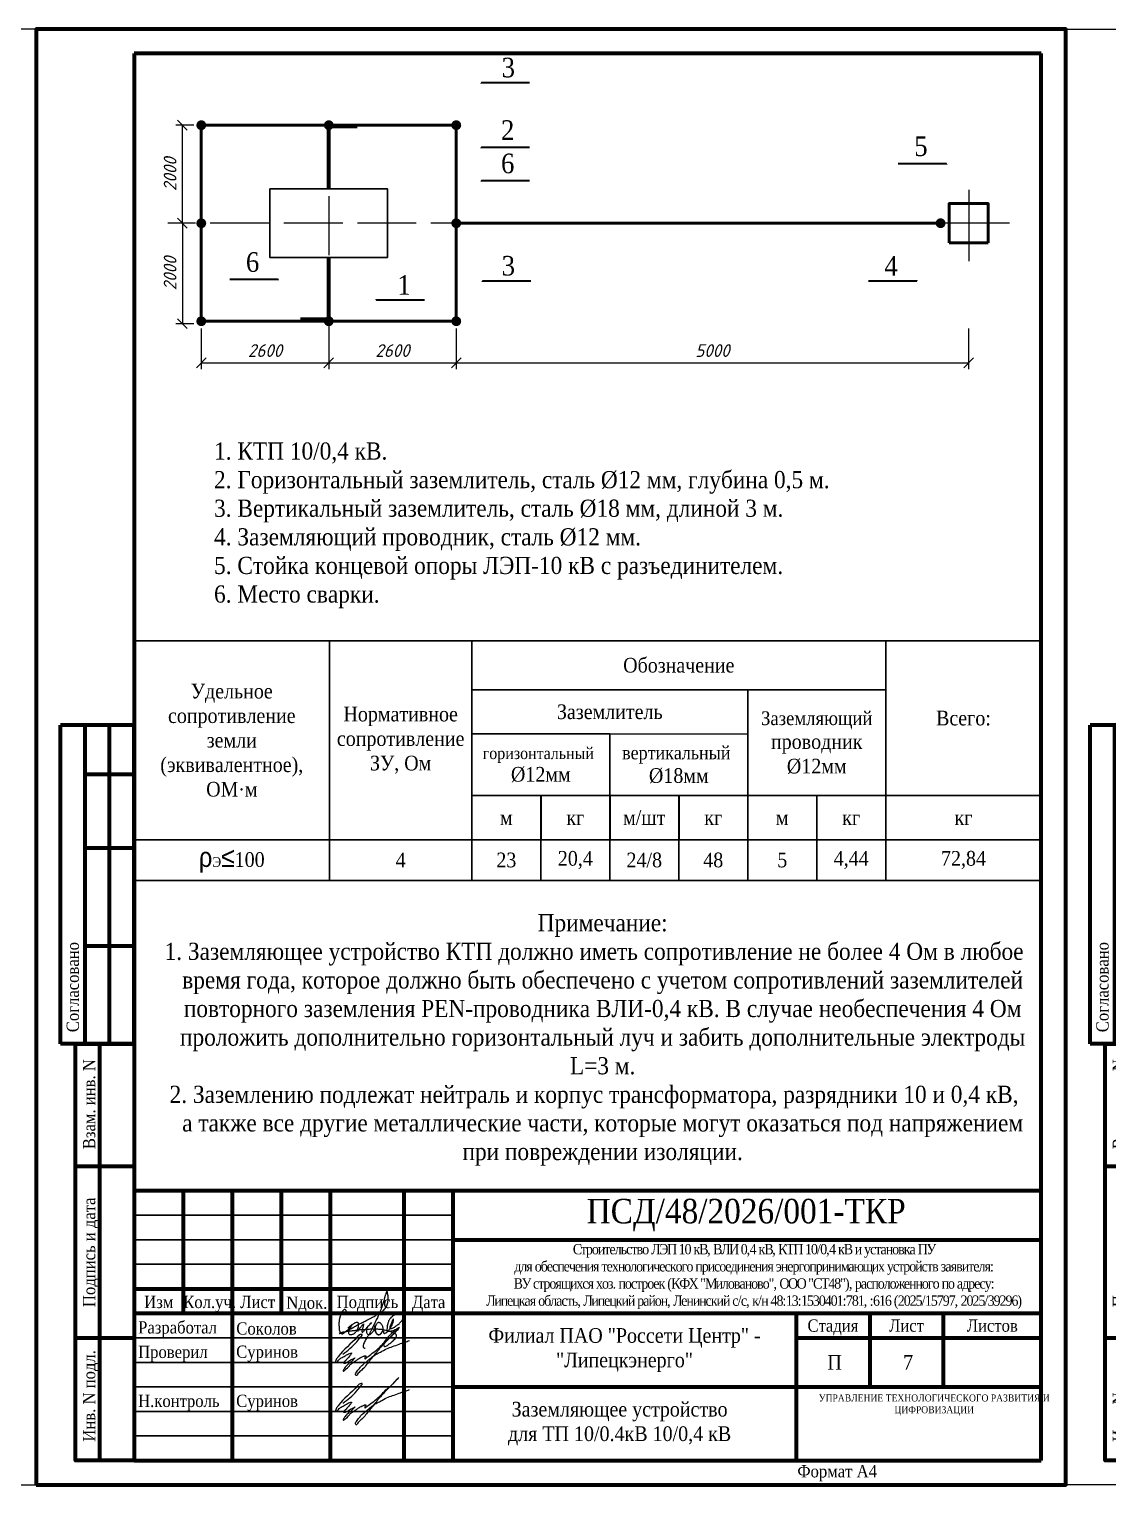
# Model space of a CAD drawing. Header units: millimetres. Extents: x 2157 to 10678, y 3616 to 3913.
# Drawn here: x 7106.5 to 7326.5, y 3616.3 to 3913.3 of the extents above; entities that cross this region are included whole.
import ezdxf
from ezdxf.enums import TextEntityAlignment as Align

# ---------------------------------------------------------------- set-up
doc = ezdxf.new("R2010")
doc.units = ezdxf.units.MM
doc.linetypes.add('ACAD_ISO02W100', pattern=[15, 12, -3])
doc.linetypes.add('BORDER2', pattern=[0.875, 0.25, -0.125, 0.25, -0.125, 0, -0.125])
doc.layers.add('П', color=7, linetype='Continuous')
doc.layers.add('Чертеж', color=7, linetype='Continuous')
doc.styles.add('ESKD1', font='', dxfattribs={"width": 1.2, "oblique": 15})
doc.styles.add('Simplex8', font='times.ttf', dxfattribs={"height": 3.5})
doc.styles.add('ГОСТ А накл', font='times.ttf', dxfattribs={"width": 0.9})
doc.styles.add('стиль1', font='times.ttf', dxfattribs={"width": 0.9})
doc.styles.add('стиль2', font='times.ttf', dxfattribs={"width": 0.9, "height": 2.5})
doc.styles.get('ESKD1').set_extended_font_data('GOST type A')
doc.dimstyles.new('GENPLAN', dxfattribs={"dimtxt": 2.6, "dimasz": 4, "dimexe": 1.3, "dimexo": 1.5, "dimgap": 1.2, "dimtad": 1, "dimzin": 0, "dimtxsty": 'ESKD1', "dimtsz": 1, "dimcen": -2, "dimadec": 0, "dimazin": 0, "dimtfac": 0.75, "dimtix": 1, "dimtmove": 0, "dimatfit": 3, "dimfxl": 1, "dimtvp": 1.2, "dimarcsym": 0})

# ---------------------------------------------------------------- blocks, each defined once
blk = doc.blocks.new('Штамп б')
at = {"lineweight": 70}
for points in [[(20, 0), (8, 0), (8, 85), (20, 85)], [(13, 0), (13, 85)], [(8, 60), (20, 60)], [(8, 25), (20, 25)]]:
    blk.add_lwpolyline(points, dxfattribs=at)
at = {"lineweight": 25, "style": 'Simplex8', "width": 0.9}
for s, p in [('Взам. инв. N', (12.06, 63.49)), ('Подпись и дата', (12.06, 31.28)), ('Инв. N подл.', (12.06, 3.82))]:
    blk.add_text(s, height=2.5, rotation=90, dxfattribs=at).set_placement(p)
blk = doc.blocks.new('A$C5B0935FB')
at = {"lineweight": 70}
for p, q in [((20, 65), (5, 65)), ((5, 0), (5, 65)), ((10, 55), (10, 65)), ((15, 0), (15, 65)), ((20, 0), (20, 65)), ((10, 40), (10, 55)), ((10, 55), (20, 55)), ((10, 20), (10, 40)), ((10, 40), (20, 40)), ((10, 0), (10, 20)), ((10, 20), (20, 20)), ((10, 0), (5, 0)), ((15, 0), (10, 0)), ((20, 0), (15, 0)), ((15, 0), (15, 0))]:
    blk.add_line(p, q, dxfattribs=at)
at = {"lineweight": 25, "style": 'стиль1', "width": 0.9}
blk.add_text('Согласовано', height=2.5, rotation=90, dxfattribs=at).set_placement((8.72, 2.35))
blk = doc.blocks.new('A$C7F1F469D')
at = {"color": 5, "lineweight": 25}
blk.add_spline([(-0.1, 1.78), (1.34, 2.93), (2.75, 4.33), (3.55, 5.31), (3.81, 5.64), (3.86, 5.8), (3.66, 5.81), (3.25, 5.7), (2.89, 5.36), (-1.09, 1.26), (-1.29, 0.98), (-1.47, 0.67), (-1.59, 0.28), (-1.54, 0.16), (-0.98, 0.55), (-0.42, 1.01), (0.34, 1.44), (1.08, 1.86), (1.69, 1.97), (1.62, 1.83), (1.26, 1.37), (0.56, 0.61), (0.16, 0.22), (0, 0), (0.24, -0.04), (0.82, 0.16), (1.44, 0.58), (2.18, 0.95), (2.33, 1.04), (1.93, 0.58), (1.28, 0.02), (0.64, -0.58), (0.1, -1.31), (-0.06, -1.68), (0.13, -1.59), (0.39, -1.41), (1.23, -0.56), (1.62, -0.16), (2.27, 0.27), (2.82, 0.65), (3.41, 1.04), (3.83, 1.25), (4.1, 1.35), (4.33, 1.44), (4.56, 1.45), (4.6, 1.35), (4.48, 1.19), (4.35, 0.92), (4.39, 0.82), (4.59, 0.91), (5.09, 1.34), (6.19, 2.18), (7.41, 3.21), (8.36, 4.22), (9.62, 5.31), (10.99, 6.68), (11.27, 6.98), (9.83, 5.51), (8.6, 4.26), (7.7, 3.28), (7.2, 2.7), (6.74, 2.12), (6.16, 1.41), (5.49, 0.62), (4.74, -0.34), (3.92, -1.29), (3.19, -1.94), (2.91, -2.31), (2.67, -2.58), (2.52, -2.55), (2.49, -2.26), (2.69, -1.9), (3.27, -1.11), (3.8, -0.52), (4.48, 0.07), (5.33, 0.79), (5.97, 1.29), (6.7, 1.77), (7.56, 2.21), (8.83, 2.91), (10.02, 3.35), (11.36, 3.83), (12.55, 4.24), (13.47, 4.57)], degree=3, dxfattribs=at)
blk = doc.blocks.new('Штамп фамилии')
at = {"color": 5}
for points in [[(43.73, -2.14), (43.83, -1.98), (43.93, -1.82), (44.04, -1.65), (44.11, -1.55), (44.23, -1.38), (44.32, -1.29), (44.41, -1.19), (44.52, -1.03), (44.65, -0.88), (44.74, -0.73), (44.83, -0.66), (44.93, -0.57), (44.93, -0.53), (44.92, -0.75), (44.86, -0.97), (44.83, -1.07), (44.81, -1.22), (44.75, -1.37), (44.72, -1.49), (44.69, -1.6), (44.66, -1.72), (44.63, -1.84), (44.61, -1.96), (44.61, -2.1), (44.64, -2.21), (44.67, -2.3), (44.77, -2.23), (44.87, -2.13), (44.95, -2.04), (45.04, -1.97), (45.13, -1.84), (45.25, -1.75), (45.32, -1.64), (45.4, -1.54), (45.51, -1.43), (45.63, -1.29), (45.73, -1.16), (45.83, -1.06), (45.94, -0.96), (46.05, -0.86), (46.13, -0.75), (46.2, -0.67), (46.28, -0.54), (46.36, -0.41), (46.45, -0.32), (46.54, -0.26), (46.33, -0.52), (46.17, -0.74), (46, -0.92), (45.89, -1.03), (45.74, -1.16), (45.61, -1.34), (45.55, -1.5), (45.52, -1.66), (45.51, -1.81), (45.5, -1.93), (45.5, -2.12), (45.55, -2.29), (45.59, -2.43), (45.65, -2.53), (45.74, -2.63), (45.87, -2.7), (46.05, -2.74), (46.16, -2.73), (46.26, -2.7), (46.4, -2.59), (46.51, -2.5), (46.61, -2.41), (46.74, -2.28), (46.84, -2.17), (46.91, -2.07), (47.05, -1.95), (47.16, -1.81), (47.24, -1.61), (47.28, -1.44), (47.26, -1.27), (47.26, -1.17), (47.25, -0.99), (47.25, -0.89), (47.28, -1.05), (47.28, -1.25), (47.27, -1.42), (47.27, -1.63), (47.28, -1.76), (47.3, -1.91), (47.32, -2.03), (47.34, -2.14), (47.38, -2.26), (47.43, -2.39), (47.49, -2.46), (47.55, -2.56), (47.63, -2.62), (47.79, -2.73), (47.93, -2.77), (48.05, -2.78), (48.16, -2.76), (48.29, -2.72), (48.43, -2.59), (48.56, -2.49), (48.67, -2.32), (48.74, -2.18), (48.82, -2.05), (48.89, -1.91), (48.93, -1.71), (48.93, -1.5), (48.92, -1.36), (48.89, -1.23), (48.84, -1.12), (48.77, -0.98), (48.7, -0.83), (48.62, -0.66), (48.52, -0.54), (48.43, -0.46), (48.31, -0.37), (48.2, -0.33), (48.1, -0.3), (48.01, -0.29), (47.91, -0.3), (47.82, -0.34), (47.69, -0.44), (47.61, -0.52), (47.55, -0.62), (47.5, -0.7), (47.43, -0.84), (47.4, -0.92), (47.38, -1.05), (47.32, -1.19), (47.28, -1.36), (47.3, -1.71), (47.35, -2.01), (47.38, -2.24), (47.56, -2.51), (47.76, -2.64), (47.95, -2.71), (48.21, -2.71), (48.39, -2.59), (48.56, -2.41), (48.76, -2.15), (48.94, -2.02), (49, -1.97), (48.99, -2.14), (48.99, -2.3), (49.03, -2.41), (49.1, -2.51), (49.19, -2.51), (49.33, -2.47), (49.46, -2.38), (49.69, -2.22), (49.82, -2.09), (50.06, -1.91), (50.18, -1.73), (50.36, -1.48), (50.47, -1.3), (50.56, -1.12), (50.59, -1.06), (50.65, -0.98), (50.74, -0.81), (50.79, -0.66), (50.84, -0.53), (50.88, -0.41), (50.96, -0.25), (51, -0.09), (51.03, 0.06), (51.04, 0.16), (51.03, 0.28), (51.03, 0.37), (50.99, 0.41), (50.95, 0.4), (50.92, 0.34), (50.87, 0.24), (50.82, 0.13), (50.78, 0.03), (50.73, -0.06), (50.71, -0.14), (50.67, -0.22), (50.62, -0.34), (50.58, -0.46), (50.55, -0.57), (50.51, -0.66), (50.46, -0.74), (50.42, -0.83), (50.38, -0.95), (50.31, -1.07), (50.27, -1.17), (50.26, -1.28), (50.26, -1.41), (50.29, -1.48), (50.33, -1.51), (50.38, -1.52), (50.51, -1.54), (50.64, -1.52), (50.81, -1.47), (50.95, -1.4), (51.11, -1.3), (51.29, -1.22), (51.39, -1.11), (51.52, -1.04), (51.61, -0.95), (51.72, -0.88), (51.85, -0.74), (52, -0.66), (52.17, -0.54), (52.29, -0.43), (52.42, -0.29), (52.55, -0.12), (52.81, 0.14), (52.96, 0.34), (53.06, 0.44), (53.23, 0.71), (53.35, 0.85), (53.46, 1.1), (53.53, 1.37), (53.56, 1.53), (53.55, 1.64), (53.48, 1.68), (53.37, 1.71), (53.22, 1.74), (53.08, 1.75), (52.93, 1.76), (52.74, 1.75), (52.59, 1.72), (52.41, 1.69), (52.3, 1.66), (52.19, 1.62), (52.05, 1.58), (51.87, 1.53), (51.73, 1.47), (51.6, 1.42), (51.5, 1.37), (51.36, 1.3), (51.24, 1.26), (51.08, 1.18), (50.97, 1.1), (50.83, 0.98), (50.73, 0.9), (50.58, 0.79), (50.41, 0.59), (50.31, 0.47), (50.22, 0.31), (50.15, 0.2), (50.05, 0.03), (50, -0.13), (49.94, -0.25), (49.89, -0.41), (49.85, -0.58), (49.81, -0.74), (49.77, -0.98), (49.75, -1.13), (49.74, -1.3), (49.72, -1.48), (49.7, -1.63), (49.7, -1.76), (49.69, -1.89), (49.73, -1.99), (49.77, -2.03), (49.86, -2.07), (49.94, -2.07), (50.05, -2.08), (50.18, -2.08), (50.31, -2.07), (50.39, -2.04), (50.54, -2.01), (50.72, -1.96), (50.96, -1.88), (51.14, -1.83), (51.26, -1.78), (51.39, -1.74), (51.56, -1.7), (51.72, -1.63), (51.88, -1.57), (52.04, -1.49), (52.13, -1.41), (52.22, -1.28), (52.24, -1.22), (52.18, -1.27), (52.06, -1.35), (51.95, -1.42), (51.83, -1.49), (51.72, -1.55), (51.63, -1.65), (51.53, -1.75), (51.44, -1.86), (51.33, -1.92), (51.23, -2.02), (51.13, -2.11), (51.02, -2.2), (50.92, -2.26), (50.81, -2.34), (50.75, -2.44), (50.66, -2.52), (50.55, -2.61), (50.5, -2.67), (50.4, -2.78), (50.3, -2.89), (50.18, -2.99), (50.11, -3.06), (49.99, -3.17), (49.87, -3.28), (49.76, -3.38), (49.63, -3.54), (49.53, -3.65), (49.49, -3.74), (49.41, -3.86), (49.34, -3.96), (49.27, -4.04), (49.19, -4.15), (49.15, -4.22), (49.09, -4.33), (49.05, -4.44), (49.03, -4.54), (49.03, -4.64), (49.03, -4.72), (49.03, -4.81), (49.04, -4.91), (49.05, -5), (49.08, -5.05), (49.14, -5.12), (49.19, -5.15), (49.32, -5.16), (49.52, -5.09), (49.61, -5.04), (49.79, -4.95), (49.93, -4.85), (50.02, -4.79), (50.17, -4.66), (50.3, -4.55), (50.49, -4.41), (50.64, -4.29), (50.79, -4.13), (50.96, -3.99), (51.12, -3.82), (51.28, -3.66), (51.42, -3.49), (51.51, -3.35), (51.6, -3.2), (51.63, -3.06), (51.66, -2.96), (51.66, -2.87), (51.61, -2.79), (51.55, -2.7), (51.42, -2.62), (51.36, -2.56), (51.06, -2.43), (50.9, -2.37), (50.74, -2.3), (50.52, -2.21), (50.27, -2.09), (50.08, -2.05), (49.88, -1.98), (49.69, -1.95), (49.48, -1.91), (49.23, -1.85), (49.07, -1.8), (48.9, -1.77), (48.69, -1.74), (48.57, -1.72), (48.35, -1.7), (48.23, -1.7), (48.05, -1.68), (47.81, -1.66), (47.6, -1.65), (47.4, -1.65), (47.25, -1.65), (47, -1.63), (46.84, -1.64), (46.62, -1.65), (46.43, -1.66), (46.27, -1.67), (46.1, -1.69), (45.81, -1.71), (45.58, -1.71), (45.37, -1.74), (45.12, -1.76), (44.85, -1.77), (44.66, -1.77), (44.47, -1.79), (44.19, -1.8), (44.03, -1.82), (43.69, -1.85), (43.48, -1.89), (43.28, -1.91), (43.06, -1.95), (42.79, -1.98), (42.58, -2.01), (42.41, -2.04), (42.07, -2.06), (41.79, -2.1), (41.52, -2.14), (41.25, -2.18), (40.95, -2.22), (40.69, -2.26), (40.48, -2.32), (40.25, -2.38), (40.08, -2.45), (39.94, -2.51), (40.01, -2.53), (40.29, -2.48), (40.42, -2.42), (40.63, -2.37), (40.91, -2.32), (41.13, -2.22), (41.37, -2.12), (41.57, -1.98), (41.78, -1.85), (41.96, -1.76), (42.11, -1.68), (42.25, -1.57), (42.49, -1.48), (42.66, -1.38), (42.84, -1.28), (43.03, -1.17), (43.29, -1.03), (43.5, -0.91), (43.63, -0.85), (43.71, -0.79), (43.85, -0.74), (43.99, -0.66), (44.12, -0.57), (44.26, -0.49), (44.44, -0.39), (44.66, -0.27), (44.85, -0.19), (45.07, -0.09), (45.27, 0.01), (45.6, 0.18), (45.89, 0.32), (46.14, 0.46), (46.28, 0.53), (46.41, 0.58), (46.52, 0.65), (46.65, 0.72), (46.8, 0.81), (46.92, 0.88), (47.08, 0.96), (47.28, 1.1), (47.44, 1.22), (47.61, 1.32), (47.82, 1.45), (47.96, 1.51), (48.11, 1.6), (48.27, 1.69), (48.4, 1.8), (48.56, 1.9), (48.67, 1.98), (48.87, 2.12), (48.96, 2.2), (49.05, 2.26), (49.18, 2.41), (49.33, 2.58), (49.44, 2.76), (49.53, 2.91), (49.58, 2.99), (49.65, 3.13), (49.69, 3.19), (49.72, 3.27), (49.77, 3.43), (49.81, 3.54), (49.83, 3.65), (49.87, 3.74), (49.89, 3.84), (49.91, 3.97), (49.91, 4.05), (49.93, 4.19), (49.93, 4.29), (49.93, 4.48), (49.94, 4.62), (49.93, 4.79), (49.94, 4.92), (49.92, 5.17), (49.9, 5.34), (49.85, 5.46), (49.82, 5.64), (49.8, 5.81), (49.75, 6.03), (49.72, 6.14), (49.7, 6.21), (49.66, 6.11), (49.6, 5.96), (49.54, 5.74), (49.49, 5.6), (49.45, 5.5), (49.4, 5.38), (49.36, 5.28), (49.33, 5.13), (49.29, 5.05), (49.24, 4.88), (49.22, 4.8), (49.21, 4.71), (49.14, 4.53), (49.13, 4.39), (49.1, 4.29), (49.08, 4.21), (49.04, 4.11), (48.98, 3.94), (48.93, 3.75), (48.85, 3.52), (48.8, 3.33), (48.75, 3.18), (48.71, 3.05), (48.67, 2.91), (48.61, 2.76), (48.51, 2.51), (48.43, 2.27), (48.3, 2), (48.19, 1.73), (48.04, 1.41), (47.91, 1.07), (47.75, 0.67), (47.66, 0.47), (47.53, 0.23), (47.46, 0.05), (47.33, -0.21), (47.23, -0.42), (47.12, -0.63), (46.99, -0.88), (46.89, -1.07), (46.77, -1.3), (46.67, -1.5), (46.57, -1.65), (46.47, -1.88), (46.38, -2.04), (46.33, -2.15), (46.23, -2.39), (46.13, -2.57), (46.02, -2.74), (45.92, -2.88), (45.86, -3.02), (45.76, -3.15), (45.6, -3.42), (45.47, -3.62), (45.35, -3.84), (45.24, -4.02), (45.15, -4.2), (45.03, -4.41), (44.92, -4.61), (44.89, -4.74), (44.89, -4.8), (44.88, -4.88), (44.86, -4.94), (44.86, -5.01), (44.85, -5.09), (44.85, -5.14), (44.87, -5.24), (44.88, -5.29), (44.9, -5.35), (44.92, -5.38), (44.94, -5.41), (44.97, -5.44), (45.04, -5.47), (45.11, -5.49), (45.2, -5.49), (45.28, -5.49)], [(40.77, 1.76), (40.77, 1.49), (40.98, 1.54), (41.14, 1.65), (41.28, 1.84), (41.37, 1.98), (41.37, 2.16), (41.29, 2.26), (41.2, 2.35), (41.07, 2.38), (40.96, 2.38), (40.9, 2.32), (40.79, 2.19), (40.73, 2.13), (40.66, 2.05), (40.62, 1.93), (40.51, 1.89), (40.45, 1.78), (40.45, 1.69), (40.4, 1.64), (40.35, 1.55), (40.31, 1.46), (40.27, 1.35), (40.24, 1.25), (40.21, 1.16), (40.17, 1.04), (40.14, 0.95), (40.12, 0.86), (40.09, 0.75), (40.06, 0.65), (40.02, 0.57), (40.01, 0.47), (39.99, 0.39), (39.97, 0.24), (39.95, 0.12), (39.93, -0.06), (39.93, -0.18), (39.92, -0.3), (39.91, -0.4), (39.91, -0.51), (39.91, -0.63), (39.91, -0.74), (39.92, -0.85), (39.92, -0.95), (39.93, -1.03), (39.93, -1.13), (39.93, -1.22), (39.94, -1.38), (39.94, -1.52), (39.96, -1.64), (39.97, -1.75), (40.04, -1.95), (40.08, -2.05), (40.12, -2.17), (40.16, -2.26), (40.23, -2.39), (40.31, -2.48), (40.41, -2.55), (40.52, -2.6), (40.59, -2.61), (40.69, -2.57), (40.79, -2.5), (40.88, -2.43), (40.96, -2.37), (41.08, -2.27), (41.22, -2.14), (41.34, -2.09), (41.46, -2), (41.55, -1.93), (41.66, -1.84), (41.74, -1.76), (41.81, -1.7), (41.89, -1.64), (41.99, -1.55), (42.03, -1.45), (41.93, -1.63), (41.9, -1.74), (41.88, -1.84), (41.86, -1.94), (41.83, -2.04), (41.83, -2.17), (41.83, -2.27), (41.85, -2.37), (41.88, -2.46), (41.92, -2.54), (41.99, -2.64), (42.08, -2.71), (42.19, -2.74), (42.29, -2.74), (42.42, -2.74), (42.55, -2.72), (42.7, -2.69), (42.81, -2.65), (42.91, -2.61), (43.07, -2.5), (43.17, -2.4), (43.27, -2.29), (43.37, -2.17), (43.47, -2.07), (43.55, -1.94), (43.61, -1.82), (43.7, -1.66), (43.76, -1.52), (43.83, -1.36), (43.89, -1.19), (43.91, -1.04), (43.93, -0.85), (43.93, -0.69), (43.93, -0.56), (43.9, -0.44), (43.83, -0.37), (43.73, -0.31), (43.6, -0.3), (43.42, -0.3), (43.28, -0.33), (43.17, -0.37), (43, -0.47), (42.88, -0.54), (42.8, -0.59), (42.66, -0.67), (42.56, -0.74), (42.42, -0.84), (42.28, -0.96), (42.18, -1.08), (42.12, -1.19), (42.08, -1.32), (42.02, -1.48)], [(42.05, -1.5), (42.12, -1.46), (42.2, -1.41), (42.26, -1.36), (42.36, -1.28), (42.43, -1.16), (42.49, -1.06), (42.51, -0.95), (42.54, -0.85), (42.52, -0.78), (42.4, -0.86), (42.29, -0.96), (42.18, -1.05), (42.09, -1.11), (42, -1.18), (41.92, -1.24), (41.85, -1.3), (41.79, -1.35), (41.75, -1.41)]]:
    blk.add_lwpolyline(points, dxfattribs=at)
at = {"layer": 'Чертеж', "color": 67, "lineweight": -2, "true_color": 0x727430}
for p in [(40.81, -8.53), (40.81, -18.55)]:
    blk.add_blockref('A$C7F1F469D', p, dxfattribs=at)
at = {"color": 7, "char_height": 2.5, "attachment_point": 4, "style": 'стиль1'}
for s, insert, width in [(' Разработал', (-1.9, -1.68), 17), ('Соколов', (18.98, -1.52), 20), (' Проверил', (-1.9, -6.68), 17), (' Суринов', (18.1, -6.65), 20), (' Н.контроль', (-1.9, -16.68), 17), (' Суринов', (18.1, -16.68), 20)]:
    blk.add_mtext(s, dxfattribs=dict(at, insert=insert, width=width))
blk = doc.blocks.new('А4 в')
at = {"lineweight": 70}
for p, q in [((1349668.86, 432649.76), (1349668.86, 432362.76)), ((1349853.86, 432649.76), (1349668.86, 432649.76)), ((1349853.86, 432362.76), (1349853.86, 432649.76)), ((1349853.86, 432417.76), (1349668.86, 432417.76)), ((1349668.86, 432417.76), (1349668.86, 432362.76)), ((1349668.86, 432362.76), (1349853.86, 432362.76))]:
    blk.add_line(p, q, dxfattribs=at)
for points in [[(1349678.86, 432417.76), (1349678.86, 432392.76)], [(1349688.86, 432417.76), (1349688.86, 432362.76)], [(1349698.86, 432417.76), (1349698.86, 432392.76)], [(1349708.86, 432417.76), (1349708.86, 432362.76)], [(1349723.86, 432417.76), (1349723.86, 432362.76)], [(1349733.86, 432417.76), (1349733.86, 432362.76)], [(1349733.86, 432407.76), (1349853.86, 432407.76)], [(1349668.86, 432397.76), (1349733.86, 432397.76)], [(1349668.86, 432392.76), (1349853.86, 432392.76)], [(1349803.86, 432392.76), (1349803.86, 432362.76)], [(1349818.86, 432392.76), (1349818.86, 432377.76)], [(1349833.86, 432392.76), (1349833.86, 432377.76)], [(1349803.86, 432387.76), (1349853.86, 432387.76)], [(1349733.86, 432377.76), (1349853.86, 432377.76)]]:
    blk.add_lwpolyline(points, dxfattribs=at)
at = {"lineweight": 30}
for points in [[(1349668.86, 432412.76), (1349733.86, 432412.76)], [(1349668.86, 432407.76), (1349733.86, 432407.76)], [(1349668.86, 432402.76), (1349733.86, 432402.76)], [(1349668.86, 432387.76), (1349733.86, 432387.76)], [(1349668.86, 432382.76), (1349733.86, 432382.76)], [(1349668.86, 432377.76), (1349733.86, 432377.76)], [(1349668.86, 432372.76), (1349733.86, 432372.76)], [(1349668.86, 432367.76), (1349733.86, 432367.76)]]:
    blk.add_lwpolyline(points, dxfattribs=at)
at = {"layer": 'П', "lineweight": 70}
blk.add_lwpolyline([(1349648.86, 432357.76), (1349858.86, 432357.76), (1349858.86, 432654.76), (1349648.86, 432654.76)], close=True, dxfattribs=at)
for name, p in [('A$C5B0935FB', (1349648.86, 432447.76)), ('Штамп фамилии', (1349670.71, 432391.17))]:
    blk.add_blockref(name, p)
at = {"lineweight": 25}
blk.add_blockref('Штамп б', (1349648.86, 432362.76), dxfattribs=at)
at = {"lineweight": 25, "style": 'стиль1', "width": 0.9}
for s, p in [('Изм', (1349670.91, 432393.83)), ('Кол.уч.', (1349678.86, 432393.83)), ('Лист', (1349690.49, 432393.83)), ('Nдок.', (1349699.88, 432393.69)), ('Подпись', (1349710.15, 432393.83)), ('Дата', (1349725.5, 432393.83)), ('Формат А4', (1349804.12, 432359.29))]:
    blk.add_text(s, height=2.5, dxfattribs=at).set_placement(p)
at = {"linetype": 'Continuous', "lineweight": 25, "style": 'стиль2', "width": 0.9}
for s, height, p in [('Стадия', 2.5, (1349811.36, 432390.26)), ('Лист', 2.5, (1349826.36, 432390.26)), ('Листов', 2.5, (1349843.86, 432390.26)), ('П', 3, (1349811.7, 432382.76))]:
    blk.add_text(s, height=height, dxfattribs=at).set_placement(p, align=Align.MIDDLE_CENTER)
at = {"layer": 'Чертеж', "lineweight": 25, "attachment_point": 5, "style": 'стиль2'}
for s, insert, char_height, width in [('Филиал ПАО "Россети Центр" - "Липецкэнерго"', (1349768.86, 432385.26), 3, 70), ('{\\fTimes New Roman|b0|i0|c204|p16;\\H0.8x;УПРАВЛЕНИЕ ТЕХНОЛОГИЧЕСКОГО РАЗВИТИЯ И ЦИФРОВИЗАЦИИ}', (1349832.03, 432374.06), 1.8, 54.1956)]:
    blk.add_mtext(s, dxfattribs=dict(at, insert=insert, char_height=char_height, width=width))
blk = doc.blocks.new('*T58')
at = {"color": 0, "linetype": 'ByBlock', "lineweight": 30, "transparency": 16777216}
for p, q in [((0, 0), (185, 0)), ((0, 0), (0, -48.89)), ((39.83, 0), (39.83, -48.89)), ((68.87, 0), (68.87, -48.89)), ((153.27, 0), (153.27, -48.89)), ((185, 0), (185, -48.89)), ((68.87, -10), (153.27, -10)), ((125.13, -10), (125.13, -48.89)), ((68.87, -19), (97, -19)), ((97, -19), (97, -31.59)), ((68.87, -31.59), (185, -31.59)), ((139.2, -31.59), (139.2, -48.89)), ((0, -40.59), (185, -40.59)), ((82.93, -40.59), (82.93, -48.89)), ((97, -40.59), (97, -48.89)), ((111.07, -40.59), (111.07, -48.89)), ((0, -48.89), (185, -48.89))]:
    blk.add_line(p, q, dxfattribs=at)
at = {"color": 0, "linetype": 'ByBlock', "lineweight": -2, "transparency": 16777216}
blk.add_line((97, -19), (125.13, -19), dxfattribs=at)
at = {"color": 0, "linetype": 'ByBlock', "lineweight": 35, "transparency": 16777216}
for p, q in [((82.93, -31.59), (82.93, -40.59)), ((97, -31.59), (97, -40.59)), ((111.07, -31.59), (111.07, -40.59))]:
    blk.add_line(p, q, dxfattribs=at)
at = {"color": 0, "lineweight": 30, "transparency": 16777216, "char_height": 3, "attachment_point": 5, "style": 'стиль1'}
for s, insert, width in [('Обозначение', (111.07, -5), 81.4003), ('Удельное сопротивление земли (эквивалентное), \\PОМ{\\H0.95833x;\\C256;·}м', (19.91, -20.3), 36.8268), ('Нормативное сопротивление ЗУ, Ом', (54.35, -20.3), 26.0386), ('Заземлитель', (97, -14.5), 53.2669), ('{\\H0.93333x;Заземляющий }проводник %%C12мм', (139.2, -20.8), 25.1334), ('Всего:', (169.13, -15.8), 28.7342), ('{\\H0.8x;горизонтальный}  %%C12мм', (82.93, -25.3), 25.1334), ('{\\H0.9x;вертикальный}  %%C18мм', (111.07, -25.3), 25.1334), ('м', (75.9, -36.09), 11.0667), ('кг', (89.97, -36.09), 11.0667), ('м/шт', (104.03, -36.09), 11.0667), ('кг', (118.1, -36.09), 11.0667), ('м', (132.17, -36.09), 11.0667), ('кг', (146.23, -36.09), 11.0667), ('кг', (169.13, -36.09), 28.7342), ('{\\fSymbol|b0|i0|c2|p18;\\H1.3333x;\\W0.9;\\C256;r\\fTimes New Roman|b0|i0|c204|p18;\\H0.5x;Э\\fArial|b0|i0|c204|p34;\\H1.9989x;≤\\fTimes New Roman|b0|i0|c204|p18;\\H0.75043x;100}', (19.91, -44.74), 36.8268), ('4', (54.35, -44.74), 26.0386), ('23', (75.9, -44.74), 11.0667), ('20,4', (89.97, -44.74), 11.0667), ('\\A1;24/8', (104.03, -44.74), 11.0667), ('\\A1;48', (118.1, -44.74), 11.0667), ('5', (132.17, -44.74), 11.0667), ('4,44', (146.23, -44.74), 11.0667), ('72,84', (169.13, -44.74), 28.7342)]:
    blk.add_mtext(s, dxfattribs=dict(at, insert=insert, width=width))
blk = doc.blocks.new('*D59')
at = {"color": 0, "lineweight": -2, "transparency": 16777216}
for p, q in [((7140.07, 3893.71), (7136.41, 3893.71)), ((7138.71, 3892.71), (7136.71, 3894.71)), ((7137.71, 3873.71), (7137.71, 3893.71)), ((7140.07, 3873.71), (7136.41, 3873.71)), ((7138.71, 3872.71), (7136.71, 3874.71))]:
    blk.add_line(p, q, dxfattribs=at)
at = {"layer": 'Defpoints', "color": 0, "transparency": 16777216}
for p in [(7137.71, 3893.71), (7141.57, 3893.71), (7141.57, 3873.71)]:
    blk.add_point(p, dxfattribs=at)
at = {"color": 0, "transparency": 16777216, "insert": (7135.21, 3883.71), "char_height": 2.6, "attachment_point": 5, "rotation": 90, "style": 'ESKD1'}
blk.add_mtext('2000', dxfattribs=at)
blk = doc.blocks.new('*D60')
at = {"color": 0, "lineweight": -2, "transparency": 16777216}
for p, q in [((7140.07, 3873.71), (7136.41, 3873.71)), ((7138.71, 3872.71), (7136.71, 3874.71)), ((7137.71, 3873.71), (7137.71, 3853.21)), ((7140.07, 3853.21), (7136.41, 3853.21)), ((7138.71, 3852.21), (7136.71, 3854.21))]:
    blk.add_line(p, q, dxfattribs=at)
at = {"layer": 'Defpoints', "color": 0, "transparency": 16777216}
for p in [(7141.57, 3873.71), (7137.71, 3853.21), (7141.57, 3853.21)]:
    blk.add_point(p, dxfattribs=at)
at = {"color": 0, "transparency": 16777216, "insert": (7135.21, 3863.46), "char_height": 2.6, "attachment_point": 5, "rotation": 90, "style": 'ESKD1'}
blk.add_mtext('2000', dxfattribs=at)
blk = doc.blocks.new('*D61')
at = {"color": 0, "lineweight": -2, "transparency": 16777216}
for p, q in [((7141.57, 3852.21), (7141.57, 3843.93)), ((7167.57, 3852.21), (7167.57, 3843.93)), ((7140.57, 3844.23), (7142.57, 3846.23)), ((7166.57, 3844.23), (7168.57, 3846.23)), ((7141.57, 3845.23), (7167.57, 3845.23))]:
    blk.add_line(p, q, dxfattribs=at)
at = {"layer": 'Defpoints', "color": 0, "transparency": 16777216}
for p in [(7141.57, 3853.71), (7167.57, 3853.71), (7167.57, 3845.23)]:
    blk.add_point(p, dxfattribs=at)
at = {"color": 0, "transparency": 16777216, "insert": (7154.57, 3847.73), "char_height": 2.6, "attachment_point": 5, "style": 'ESKD1'}
blk.add_mtext('2600', dxfattribs=at)
blk = doc.blocks.new('*D62')
at = {"color": 0, "lineweight": -2, "transparency": 16777216}
for p, q in [((7167.57, 3852.21), (7167.57, 3843.93)), ((7193.57, 3852.21), (7193.57, 3843.93)), ((7166.57, 3844.23), (7168.57, 3846.23)), ((7192.57, 3844.23), (7194.57, 3846.23)), ((7167.57, 3845.23), (7193.57, 3845.23))]:
    blk.add_line(p, q, dxfattribs=at)
at = {"layer": 'Defpoints', "color": 0, "transparency": 16777216}
for p in [(7167.57, 3853.71), (7193.57, 3853.71), (7193.57, 3845.23)]:
    blk.add_point(p, dxfattribs=at)
at = {"color": 0, "transparency": 16777216, "insert": (7180.57, 3847.73), "char_height": 2.6, "attachment_point": 5, "style": 'ESKD1'}
blk.add_mtext('2600', dxfattribs=at)
blk = doc.blocks.new('*D63')
at = {"color": 0, "lineweight": -2, "transparency": 16777216}
for p, q in [((7193.57, 3852.21), (7193.57, 3843.93)), ((7298.07, 3852.21), (7298.07, 3843.93)), ((7192.57, 3844.23), (7194.57, 3846.23)), ((7297.07, 3844.23), (7299.07, 3846.23)), ((7193.57, 3845.23), (7298.07, 3845.23))]:
    blk.add_line(p, q, dxfattribs=at)
at = {"layer": 'Defpoints', "color": 0, "transparency": 16777216}
for p in [(7193.57, 3853.71), (7298.07, 3853.71), (7298.07, 3845.23)]:
    blk.add_point(p, dxfattribs=at)
at = {"color": 0, "transparency": 16777216, "insert": (7245.82, 3847.73), "char_height": 2.6, "attachment_point": 5, "style": 'ESKD1'}
blk.add_mtext('5000', dxfattribs=at)
blk = doc.blocks.new('А3 бол')
at = {"layer": 'П'}
blk.add_lwpolyline([(-420, 297), (0, 297), (0, 0), (-420, 0)], close=True, dxfattribs=at)
at = {"layer": 'Чертеж', "lineweight": 50}
for p, q in [((-5, 292), (-400, 292)), ((-400, 292), (-400, 5)), ((-5, 4.99), (-400, 4.99))]:
    blk.add_line(p, q, dxfattribs=at)
at = {"layer": 'Чертеж', "lineweight": 70}
for p, q in [((-5, 5), (-5, 292)), ((-5, 60), (-190, 60)), ((-190, 60), (-190, 5))]:
    blk.add_line(p, q, dxfattribs=at)
for points in [[(-180, 60), (-180, 35)], [(-170, 60), (-170, 5)], [(-160, 60), (-160, 35)], [(-150, 60), (-150, 5)], [(-135, 60), (-135, 5)], [(-125, 60), (-125, 5)], [(-125, 50), (-5, 50)], [(-190, 40), (-125, 40)], [(-190, 35), (-5, 35)], [(-55, 35), (-55, 5)], [(-40, 35), (-40, 20)], [(-25, 35), (-25, 20)], [(-55, 30), (-5, 30)], [(-125, 20), (-5, 20)], [(-190, 5), (-5, 5)]]:
    blk.add_lwpolyline(points, dxfattribs=at)
at = {"layer": 'Чертеж', "lineweight": 30}
for points in [[(-190, 55), (-125, 55)], [(-190, 50), (-125, 50)], [(-190, 45), (-125, 45)], [(-190, 30), (-125, 30)], [(-190, 25), (-125, 25)], [(-190, 20), (-125, 20)], [(-190, 15), (-125, 15)], [(-190, 10), (-125, 10)]]:
    blk.add_lwpolyline(points, dxfattribs=at)
at = {"layer": 'Чертеж'}
blk.add_blockref('A$C5B0935FB', (-420, 90), dxfattribs=at)
at = {"layer": 'Чертеж', "lineweight": 25}
blk.add_blockref('Штамп б', (-420, 5), dxfattribs=at)
at = {"layer": 'Чертеж', "lineweight": 25, "style": 'стиль1', "width": 0.9}
for s, height, p in [('Изм.', 2.5, (-188.11, 36.02)), ('Кол.уч.', 2.3, (-179.84, 35.98)), ('Лист', 2.5, (-169.13, 36.02)), ('Nдок.', 2.5, (-158.98, 35.93)), ('Подпись', 2.5, (-148.7, 36.07)), ('Дата', 2.5, (-133.86, 36.07)), ('Стадия', 2.5, (-52.95, 31.42)), ('Лист', 2.5, (-36.44, 31.42)), ('Листов', 2.5, (-20.46, 31.42)), ('П', 3, (-48.86, 23.34)), ('Формат А3', 2.5, (-54.74, 1.53))]:
    blk.add_text(s, height=height, dxfattribs=at).set_placement(p)
at = {"layer": 'Чертеж', "lineweight": 25, "attachment_point": 5, "style": 'стиль2'}
for s, insert, char_height, width in [('Филиал ПАО "Россети Центр" - "Липецкэнерго"', (-90, 27.5), 3, 70), ('{\\fTimes New Roman|b0|i0|c204|p16;\\H0.8x;УПРАВЛЕНИЕ ТЕХНОЛОГИЧЕСКОГО РАЗВИТИЯ И ЦИФРОВИЗАЦИИ}', (-26.88, 15.92), 1.8, 54.1956)]:
    blk.add_mtext(s, dxfattribs=dict(at, insert=insert, char_height=char_height, width=width))

msp = doc.modelspace()

# ---------------------------------------------------------------- linework, layer by layer
at = {"linetype": 'ACAD_ISO02W100'}
for p, q in [((7167.575, 3894.213), (7167.575, 3847.888)), ((7200.415, 3873.713), (7134.735, 3873.713))]:
    msp.add_line(p, q, dxfattribs=at)
at = {"lineweight": 70}
for p, q in [((7167.575, 3880.713), (7167.575, 3893.713)), ((7167.575, 3854.091), (7167.575, 3866.713))]:
    msp.add_line(p, q, dxfattribs=at)
at = {"lineweight": 90}
for p, q in [((7167.575, 3893.525), (7173.376, 3893.525)), ((7161.773, 3854.091), (7167.575, 3854.091))]:
    msp.add_line(p, q, dxfattribs=at)
for p, q in [((7298.075, 3880.535), (7298.075, 3865.94)), ((7306.384, 3873.713), (7289.222, 3873.713))]:
    msp.add_line(p, q)
at = {"lineweight": 50}
for p, q in [((7294.075, 3877.713), (7302.075, 3877.713)), ((7194.075, 3873.713), (7292.348, 3873.713)), ((7302.075, 3869.713), (7294.075, 3869.713))]:
    msp.add_line(p, q, dxfattribs=at)
for points in [[(7193.575, 3893.713, 0, 0, 0), (7198.567, 3902.378, 0.4, 0.4, 0), (7208.567, 3902.378, 0.4, 0.4, 0)], [(7193.575, 3880.549, 0, 0, 0), (7198.567, 3889.214, 0.4, 0.4, 0), (7208.567, 3889.214, 0.4, 0.4, 0)], [(7298.651, 3877.213, 0, 0, 0), (7293.658, 3885.878, 0.4, 0.4, 0), (7283.658, 3885.878, 0.4, 0.4, 0)], [(7193.575, 3873.713, 0, 0, 0), (7198.567, 3882.378, 0.4, 0.4, 0), (7208.567, 3882.378, 0.4, 0.4, 0)], [(7292.597, 3873.28, 0, 0, 0), (7287.605, 3861.944, 0.4, 0.4, 0), (7277.605, 3861.944, 0.4, 0.4, 0)], [(7172.15, 3866.713, 0, 0, 0), (7177.142, 3858.048, 0.4, 0.4, 0), (7187.142, 3858.048, 0.4, 0.4, 0)], [(7162.349, 3853.591, 0, 0, 0), (7157.356, 3862.256, 0.4, 0.4, 0), (7147.356, 3862.256, 0.4, 0.4, 0)], [(7193.825, 3853.28, 0, 0, 0), (7198.817, 3861.944, 0.4, 0.4, 0), (7208.817, 3861.944, 0.4, 0.4, 0)]]:
    msp.add_lwpolyline(points, format="xyseb")
at = {"linetype": 'BORDER2', "lineweight": 50, "const_width": 1}
for points in [[(7141.075, 3893.713, 1), (7142.075, 3893.713, 1)], [(7167.075, 3893.713, 1), (7168.075, 3893.713, 1)], [(7193.075, 3893.713, 1), (7194.075, 3893.713, 1)], [(7141.075, 3873.713, 1), (7142.075, 3873.713, 1)], [(7193.075, 3873.713, 1), (7194.075, 3873.713, 1)], [(7291.848, 3873.713, 1), (7292.848, 3873.713, 1)], [(7141.075, 3853.713, 1), (7142.075, 3853.713, 1)], [(7167.075, 3853.713, 1), (7168.075, 3853.713, 1)], [(7193.075, 3853.713, 1), (7194.075, 3853.713, 1)]]:
    msp.add_lwpolyline(points, format="xyb", close=True, dxfattribs=at)
at = {"lineweight": 50}
for points in [[(7141.575, 3893.713), (7141.575, 3853.713), (7193.575, 3853.713), (7193.575, 3893.713)], [(7294.075, 3873.713), (7294.075, 3873.713), (7294.075, 3877.713), (7294.075, 3877.713)], [(7302.075, 3873.713), (7302.075, 3873.713), (7302.075, 3877.713), (7302.075, 3877.713)], [(7294.075, 3869.713), (7294.075, 3869.713), (7294.075, 3873.713), (7294.075, 3873.713)], [(7302.075, 3869.713), (7302.075, 3869.713), (7302.075, 3873.713), (7302.075, 3873.713)]]:
    msp.add_lwpolyline(points, close=True, dxfattribs=at)
at = {"lineweight": 30}
msp.add_lwpolyline([(7179.575, 3866.713), (7179.575, 3880.713), (7155.575, 3880.713), (7155.575, 3866.713)], close=True, dxfattribs=at)
at = {"layer": 'П'}
msp.add_lwpolyline([(6897.884, 3616.313), (7107.884, 3616.313), (7107.884, 3913.313), (6897.884, 3913.313)], close=True, dxfattribs=at)
at = {"layer": 'П', "lineweight": 70}
msp.add_lwpolyline([(7107.884, 3616.313), (7317.884, 3616.313), (7317.884, 3913.313), (7107.884, 3913.313)], close=True, dxfattribs=at)

# ---------------------------------------------------------------- block references
for name, p in [('А4 в', (-1342540.973, -428741.446)), ('*T58', (7127.884, 3788.526))]:
    msp.add_blockref(name, p)
at = {"layer": 'П'}
msp.add_blockref('А3 бол', (7737.884, 3616.313), dxfattribs=at)

# ---------------------------------------------------------------- texts
at = {"linetype": 'Continuous', "lineweight": 25, "style": 'стиль2', "width": 0.9}
msp.add_text('7', height=3, dxfattribs=at).set_placement((7285.732, 3641.313), align=Align.MIDDLE_CENTER)
at = {"char_height": 4, "style": 'ГОСТ А накл'}
for s, insert, attachment_point in [('3', (7202.837, 3905.45), 4), ('2', (7202.705, 3892.72), 4), ('6', (7202.705, 3885.884), 4), ('3', (7202.837, 3865.016), 4), ('4', (7283.594, 3865.016), 6), ('1', (7181.572, 3861.12), 4)]:
    msp.add_mtext(s, dxfattribs=dict(at, insert=insert, attachment_point=attachment_point))
for s, insert, char_height, width, attachment_point, style in [('5', (7289.7, 3889.384), 4, 10.00688, 6, 'ГОСТ А накл'), ('6', (7153.394, 3865.762), 4, 10.00688, 6, 'ГОСТ А накл'), ('1. КТП 10/0,4 кВ.\\P2. Горизонтальный заземлитель, сталь %%C12 мм, глубина 0,5 м.\\P3. Вертикальный заземлитель, сталь %%C18 мм, длиной 3 м.\\P4. Заземляющий проводник, сталь %%C12 мм.\\P5. Стойка концевой опоры ЛЭП-10 кВ с разъединителем.\\P6. Место сварки.', (7144.173, 3812.082), 3.5, 158.33877, 4, 'стиль1'), ('Заземляющее устройство \\Pдля ТП 10/0.4кВ 10/0,4 кВ', (7226.884, 3628.813), 3, 70, 5, 'стиль1')]:
    msp.add_mtext(s, dxfattribs=dict(insert=insert, char_height=char_height, width=width, attachment_point=attachment_point, style=style))
at = {"lineweight": 25, "insert": (7221.677, 3707.095), "char_height": 3.5, "width": 177.66355, "attachment_point": 5, "style": 'стиль1'}
msp.add_mtext('\\pi3.5;Примечание:\\P\\pi0;1. Заземляющее устройство КТП должно иметь сопротивление не более 4 Ом в любое  \\P\\pl3.5;время года, которое должно быть обеспечено с учетом сопротивлений заземлителей повторного заземления PEN-проводника ВЛИ-0,4 кВ. В случае необеспечения 4 Ом проложить дополнительно горизонтальный луч и забить дополнительные электроды \\P\\pi3.5,l0;L=3 м. \\P\\pi0,t14;2. Заземлению подлежат нейтраль и корпус трансформатора, разрядники 10 и 0,4 кВ, \\P\\pl3.5;а также все другие металлические части, которые могут оказаться под напряжением при повреждении изоляции.', dxfattribs=at)
at = {"layer": 'Чертеж', "lineweight": 25, "attachment_point": 5}
for s, insert, char_height, width, style in [('ПСД/48/2026/001-ТКР', (7252.689, 3671.356), 5, 119.88502, 'стиль2'), ('{\\T0.85;Строительство ЛЭП 10 кВ, ВЛИ 0,4 кВ, КТП 10/0,4 кВ и установка ПУ  \\Pдля обеспечения технологического присоединения энергопринимающих устройств заявителя: \\H1.166x; \\H0.8576x;\\PВУ строящихся хоз. построек (КФХ "Милованово", ООО "СТ48"), расположенного по адресу:\\H1.1107x; \\H0.90034x;\\PЛипецкая область, Липецкий район, Ленинский с/с, к/н 48:13:1530401:781, :616 (2025/15797, 2025/39296)\\H1.1291x; }', (7254.254, 3658.813), 2.1, 122.73877, 'стиль1'), ('Филиал ПАО "Россети Центр" - "Липецкэнерго"', (7227.884, 3643.813), 3, 70, 'стиль2')]:
    msp.add_mtext(s, dxfattribs=dict(at, insert=insert, char_height=char_height, width=width, style=style))

# ---------------------------------------------------------------- dimensions: what is measured, and where the dimension line sits
for p1, p2, distance, text, picture, middle in [((7141.575, 3873.713), (7141.575, 3893.713), 3.864, '2000', '*D59', (7135.211, 3883.713)), ((7141.575, 3873.713), (7141.575, 3853.213), -3.864, '2000', '*D60', (7135.211, 3863.463)), ((7141.575, 3853.713), (7167.575, 3853.713), -8.483, '2600', '*D61', (7154.575, 3847.73)), ((7167.575, 3853.713), (7193.575, 3853.713), -8.483, '2600', '*D62', (7180.575, 3847.73)), ((7193.575, 3853.713), (7298.075, 3853.713), -8.483, '5000', '*D63', (7245.825, 3847.73))]:
    dim = msp.add_aligned_dim(p1=p1, p2=p2, distance=distance, text=text, dimstyle='GENPLAN')
    dim.commit()
    dim.dimension.update_dxf_attribs({"geometry": picture, "text_midpoint": middle})

doc.saveas('drawing.dxf')
